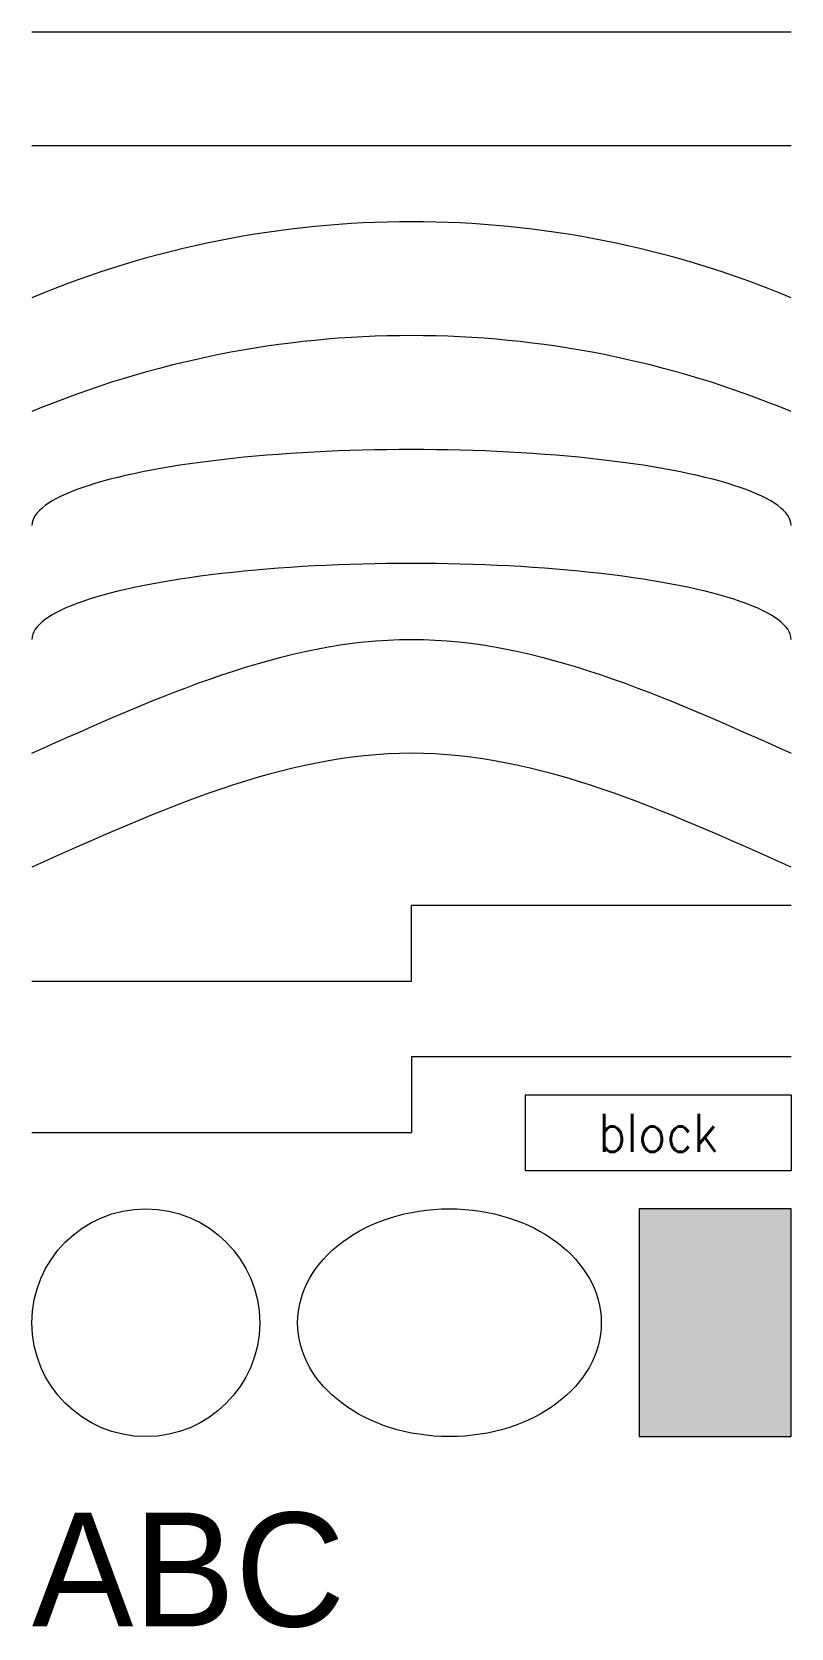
# Model space of a CAD drawing. Header units: millimetres. Extents: x 50 to 70, y 1 to 43.
import ezdxf

# ---------------------------------------------------------------- set-up
doc = ezdxf.new("R2010")
doc.units = ezdxf.units.MM
doc.layers.get('0').update_dxf_attribs({"lineweight": 5, "true_color": 0xffffff})
doc.styles.add('textstyle23', font='Standard')
doc.styles.add('textstyle24', font='')
doc.styles.get('textstyle24').set_extended_font_data('Arial')

# ---------------------------------------------------------------- blocks, each defined once
blk = doc.blocks.new('block 1')
for p, q in [((0, 2), (7, 2)), ((0, 0), (0, 2)), ((7, 2), (7, 0)), ((7, 0), (0, 0))]:
    blk.add_line(p, q)
at = {"insert": (3.5, 1), "char_height": 1, "attachment_point": 5, "style": 'textstyle23'}
blk.add_mtext('block', dxfattribs=at)

msp = doc.modelspace()

# ---------------------------------------------------------------- hatches: boundary and pattern name
msp.add_hatch(color=256).paths.add_polyline_path([(66, 12), (66, 6), (70, 6), (70, 12)], flags=0)

# ---------------------------------------------------------------- linework, layer by layer
for p, q in [((50, 43), (70, 43)), ((70, 40), (50, 40))]:
    msp.add_line(p, q)
for points in [[(50, 18), (60, 18), (60, 20), (70, 20)], [(70, 16), (60, 16), (60, 14), (50, 14)]]:
    msp.add_lwpolyline(points)
msp.add_lwpolyline([(66, 12), (66, 6), (70, 6), (70, 12)], close=True)
msp.add_circle((53, 9), 3)
for centre in [(60, 12), (60, 9)]:
    msp.add_arc(centre, 26, 67.3801, 112.6199)
for centre in [(60, 30), (60, 27)]:
    msp.add_ellipse(centre, major_axis=(10, 0), ratio=0.2, start_param=0, end_param=3.141593)
msp.add_ellipse((61, 9), major_axis=(-4, 0), ratio=0.75)
for points in [[(50, 24), (53.333, 25.5), (60, 28.5), (66.667, 25.5), (70, 24)], [(70, 21), (66.667, 22.5), (60, 25.5), (53.333, 22.5), (50, 21)]]:
    msp.add_open_spline(points, degree=3)

# ---------------------------------------------------------------- block references
msp.add_blockref('block 1', (63, 13))

# ---------------------------------------------------------------- texts
at = {"insert": (50, 4), "char_height": 3, "attachment_point": 1, "style": 'textstyle24'}
msp.add_mtext('\\fsans-serif|b0|i0|c0|p0;\\c0;ABC', dxfattribs=at)

doc.saveas('drawing.dxf')
